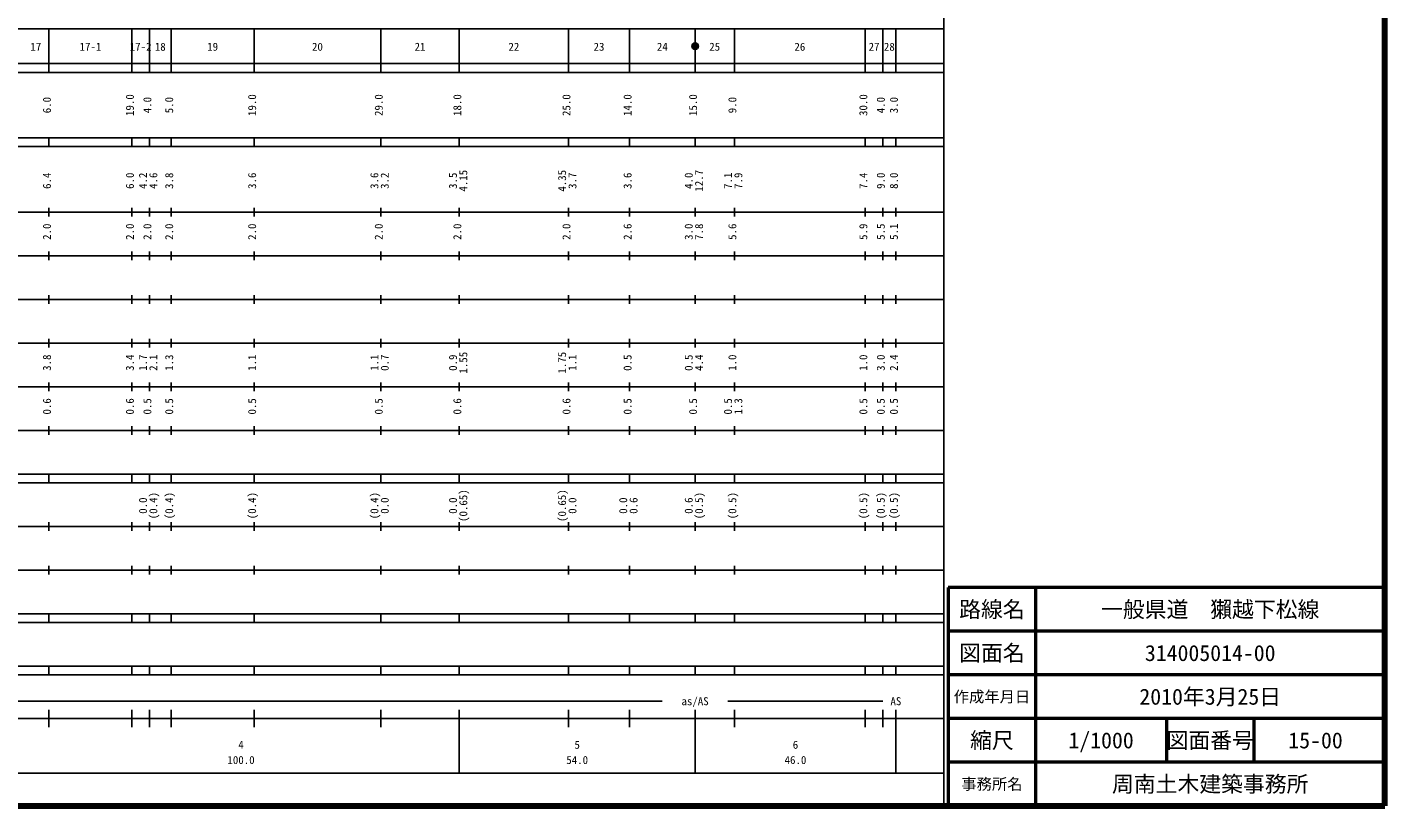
# Model space of a CAD drawing. Units: millimetres on the paper, enlarged 1000 times. Extents: x 40000 to 680000, y 20000 to 380000.
# Drawn here: x 369009 to 680000, y 20000 to 198357 of the extents above; entities that cross this region are included whole.
import ezdxf
from ezdxf.enums import TextEntityAlignment as Align

# ---------------------------------------------------------------- set-up
doc = ezdxf.new("R2010")
doc.units = ezdxf.units.MM
doc.header["$LTSCALE"] = 1000
for name, color, linetype, lineweight in [('M-TTL', 2, 'Continuous', 140), ('M-TTL-BAND', 7, 'Continuous', 25), ('M-TTL-FRAM', 2, 'Continuous', 50), ('M-TTL-LINE', 7, 'Continuous', 50)]:
    doc.layers.add(name, color=color, linetype=linetype, lineweight=lineweight)
doc.layers.add('M-TTL-TXT', color=7, linetype='Continuous')
doc.styles.add('ＭＳ ゴシック', font='')
doc.styles.get('ＭＳ ゴシック').set_extended_font_data('MS Gothic')

msp = doc.modelspace()

# ---------------------------------------------------------------- hatches: boundary and pattern name
at = {"layer": 'M-TTL-BAND'}
msp.add_hatch(color=256, dxfattribs=at).paths.add_polyline_path([(522750, 194000, 1), (521250, 194000, 1)])

# ---------------------------------------------------------------- linework, layer by layer
at = {"layer": 'M-TTL'}
for p, q in [((680000, 20000), (680000, 380000)), ((40000, 20000), (680000, 20000))]:
    msp.add_line(p, q, dxfattribs=at)
at = {"layer": 'M-TTL-BAND'}
for p, q in [((579000, 20000), (579000, 370000)), ((68000, 198000), (579000, 198000)), ((374000, 188000), (374000, 198000)), ((393000, 188000), (393000, 198000)), ((397000, 188000), (397000, 198000)), ((402000, 188000), (402000, 198000)), ((421000, 188000), (421000, 198000)), ((450000, 188000), (450000, 198000)), ((468000, 188000), (468000, 198000)), ((493000, 188000), (493000, 198000)), ((507000, 188000), (507000, 198000)), ((522000, 188000), (522000, 198000)), ((531000, 188000), (531000, 198000)), ((561000, 188000), (561000, 198000)), ((565000, 188000), (565000, 198000)), ((568000, 188000), (568000, 198000)), ((40000, 190000), (579000, 190000)), ((40000, 188000), (579000, 188000)), ((40000, 173000), (579000, 173000)), ((374000, 171000), (374000, 173000)), ((393000, 171000), (393000, 173000)), ((397000, 171000), (397000, 173000)), ((402000, 171000), (402000, 173000)), ((421000, 171000), (421000, 173000)), ((450000, 171000), (450000, 173000)), ((468000, 171000), (468000, 173000)), ((493000, 171000), (493000, 173000)), ((507000, 171000), (507000, 173000)), ((522000, 171000), (522000, 173000)), ((531000, 171000), (531000, 173000)), ((561000, 171000), (561000, 173000)), ((565000, 171000), (565000, 173000)), ((568000, 171000), (568000, 173000)), ((40000, 171000), (579000, 171000)), ((40000, 156000), (579000, 156000)), ((374000, 155000), (374000, 157000)), ((393000, 155000), (393000, 157000)), ((397000, 155000), (397000, 157000)), ((402000, 155000), (402000, 157000)), ((421000, 155000), (421000, 157000)), ((450000, 155000), (450000, 157000)), ((468000, 155000), (468000, 157000)), ((493000, 155000), (493000, 157000)), ((507000, 155000), (507000, 157000)), ((522000, 155000), (522000, 157000)), ((531000, 155000), (531000, 157000)), ((561000, 155000), (561000, 157000)), ((565000, 155000), (565000, 157000)), ((568000, 155000), (568000, 157000)), ((374000, 145000), (374000, 147000)), ((393000, 145000), (393000, 147000)), ((397000, 145000), (397000, 147000)), ((402000, 145000), (402000, 147000)), ((421000, 145000), (421000, 147000)), ((450000, 145000), (450000, 147000)), ((468000, 145000), (468000, 147000)), ((493000, 145000), (493000, 147000)), ((507000, 145000), (507000, 147000)), ((522000, 145000), (522000, 147000)), ((531000, 145000), (531000, 147000)), ((561000, 145000), (561000, 147000)), ((565000, 145000), (565000, 147000)), ((568000, 145000), (568000, 147000)), ((46000, 146000), (579000, 146000)), ((374000, 135000), (374000, 137000)), ((393000, 135000), (393000, 137000)), ((397000, 135000), (397000, 137000)), ((402000, 135000), (402000, 137000)), ((421000, 135000), (421000, 137000)), ((450000, 135000), (450000, 137000)), ((468000, 135000), (468000, 137000)), ((493000, 135000), (493000, 137000)), ((507000, 135000), (507000, 137000)), ((522000, 135000), (522000, 137000)), ((531000, 135000), (531000, 137000)), ((561000, 135000), (561000, 137000)), ((565000, 135000), (565000, 137000)), ((568000, 135000), (568000, 137000)), ((52000, 136000), (579000, 136000)), ((46000, 126000), (579000, 126000)), ((374000, 125000), (374000, 127000)), ((393000, 125000), (393000, 127000)), ((397000, 125000), (397000, 127000)), ((402000, 125000), (402000, 127000)), ((421000, 125000), (421000, 127000)), ((450000, 125000), (450000, 127000)), ((468000, 125000), (468000, 127000)), ((493000, 125000), (493000, 127000)), ((507000, 125000), (507000, 127000)), ((522000, 125000), (522000, 127000)), ((531000, 125000), (531000, 127000)), ((561000, 125000), (561000, 127000)), ((565000, 125000), (565000, 127000)), ((568000, 125000), (568000, 127000)), ((52000, 116000), (579000, 116000)), ((374000, 115000), (374000, 117000)), ((393000, 115000), (393000, 117000)), ((397000, 115000), (397000, 117000)), ((402000, 115000), (402000, 117000)), ((421000, 115000), (421000, 117000)), ((450000, 115000), (450000, 117000)), ((468000, 115000), (468000, 117000)), ((493000, 115000), (493000, 117000)), ((507000, 115000), (507000, 117000)), ((522000, 115000), (522000, 117000)), ((531000, 115000), (531000, 117000)), ((561000, 115000), (561000, 117000)), ((565000, 115000), (565000, 117000)), ((568000, 115000), (568000, 117000)), ((46000, 106000), (579000, 106000)), ((374000, 105000), (374000, 107000)), ((393000, 105000), (393000, 107000)), ((397000, 105000), (397000, 107000)), ((402000, 105000), (402000, 107000)), ((421000, 105000), (421000, 107000)), ((450000, 105000), (450000, 107000)), ((468000, 105000), (468000, 107000)), ((493000, 105000), (493000, 107000)), ((507000, 105000), (507000, 107000)), ((522000, 105000), (522000, 107000)), ((531000, 105000), (531000, 107000)), ((561000, 105000), (561000, 107000)), ((565000, 105000), (565000, 107000)), ((568000, 105000), (568000, 107000)), ((40000, 96000), (579000, 96000)), ((40000, 94000), (579000, 94000)), ((374000, 94000), (374000, 96000)), ((393000, 94000), (393000, 96000)), ((397000, 94000), (397000, 96000)), ((402000, 94000), (402000, 96000)), ((421000, 94000), (421000, 96000)), ((450000, 94000), (450000, 96000)), ((468000, 94000), (468000, 96000)), ((493000, 94000), (493000, 96000)), ((507000, 94000), (507000, 96000)), ((522000, 94000), (522000, 96000)), ((531000, 94000), (531000, 96000)), ((561000, 94000), (561000, 96000)), ((565000, 94000), (565000, 96000)), ((568000, 94000), (568000, 96000)), ((49000, 84000), (579000, 84000)), ((374000, 83000), (374000, 85000)), ((393000, 83000), (393000, 85000)), ((397000, 83000), (397000, 85000)), ((402000, 83000), (402000, 85000)), ((421000, 83000), (421000, 85000)), ((450000, 83000), (450000, 85000)), ((468000, 83000), (468000, 85000)), ((493000, 83000), (493000, 85000)), ((507000, 83000), (507000, 85000)), ((522000, 83000), (522000, 85000)), ((531000, 83000), (531000, 85000)), ((561000, 83000), (561000, 85000)), ((565000, 83000), (565000, 85000)), ((568000, 83000), (568000, 85000)), ((374000, 73000), (374000, 75000)), ((393000, 73000), (393000, 75000)), ((397000, 73000), (397000, 75000)), ((402000, 73000), (402000, 75000)), ((421000, 73000), (421000, 75000)), ((450000, 73000), (450000, 75000)), ((468000, 73000), (468000, 75000)), ((493000, 73000), (493000, 75000)), ((507000, 73000), (507000, 75000)), ((522000, 73000), (522000, 75000)), ((531000, 73000), (531000, 75000)), ((561000, 73000), (561000, 75000)), ((565000, 73000), (565000, 75000)), ((568000, 73000), (568000, 75000)), ((40000, 74000), (579000, 74000)), ((40000, 64000), (579000, 64000)), ((374000, 62000), (374000, 64000)), ((393000, 62000), (393000, 64000)), ((397000, 62000), (397000, 64000)), ((402000, 62000), (402000, 64000)), ((421000, 62000), (421000, 64000)), ((450000, 62000), (450000, 64000)), ((468000, 62000), (468000, 64000)), ((493000, 62000), (493000, 64000)), ((507000, 62000), (507000, 64000)), ((522000, 62000), (522000, 64000)), ((531000, 62000), (531000, 64000)), ((561000, 62000), (561000, 64000)), ((565000, 62000), (565000, 64000)), ((568000, 62000), (568000, 64000)), ((40000, 62000), (579000, 62000)), ((40000, 52000), (579000, 52000)), ((40000, 50000), (579000, 50000)), ((374000, 50000), (374000, 52000)), ((393000, 50000), (393000, 52000)), ((397000, 50000), (397000, 52000)), ((402000, 50000), (402000, 52000)), ((421000, 50000), (421000, 52000)), ((450000, 50000), (450000, 52000)), ((468000, 50000), (468000, 52000)), ((493000, 50000), (493000, 52000)), ((507000, 50000), (507000, 52000)), ((522000, 50000), (522000, 52000)), ((531000, 50000), (531000, 52000)), ((561000, 50000), (561000, 52000)), ((565000, 50000), (565000, 52000)), ((568000, 50000), (568000, 52000)), ((71000, 44000), (514500, 44000)), ((529500, 44000), (565000, 44000)), ((374000, 38000), (374000, 42000)), ((393000, 38000), (393000, 42000)), ((397000, 38000), (397000, 42000)), ((402000, 38000), (402000, 42000)), ((421000, 38000), (421000, 42000)), ((450000, 38000), (450000, 42000)), ((468000, 27500), (468000, 42000)), ((493000, 38000), (493000, 42000)), ((507000, 38000), (507000, 42000)), ((522000, 27500), (522000, 42000)), ((531000, 38000), (531000, 42000)), ((561000, 38000), (561000, 42000)), ((565000, 38000), (565000, 42000)), ((568000, 27500), (568000, 42000)), ((40000, 40000), (579000, 40000)), ((68000, 27500), (579000, 27500))]:
    msp.add_line(p, q, dxfattribs=at)
msp.add_lwpolyline([(522750, 194000, 1), (521250, 194000, 1)], format="xyb", close=True, dxfattribs=at)
at = {"layer": 'M-TTL-FRAM'}
for p, q in [((680000, 70000), (580000, 70000)), ((580000, 70000), (580000, 20000))]:
    msp.add_line(p, q, dxfattribs=at)
at = {"layer": 'M-TTL-LINE'}
for p, q in [((600000, 70000), (600000, 20000)), ((680000, 60000), (580000, 60000)), ((680000, 50000), (580000, 50000)), ((680000, 40000), (580000, 40000)), ((630000, 40000), (630000, 30000)), ((650000, 40000), (650000, 30000)), ((680000, 30000), (580000, 30000))]:
    msp.add_line(p, q, dxfattribs=at)

# ---------------------------------------------------------------- texts
at = {"layer": 'M-TTL-BAND', "style": 'ＭＳ ゴシック'}
for s, p in [('17', (371000, 192405)), ('17-1', (383500, 192405)), ('17-2', (395000, 192405)), ('18', (399500, 192405)), ('19', (411500, 192405)), ('20', (435500, 192405)), ('21', (459000, 192405)), ('22', (480500, 192405)), ('23', (500000, 192405)), ('24', (514500, 192405)), ('25', (526500, 192405)), ('26', (546000, 192405)), ('27', (563000, 192405)), ('28', (566500, 192405)), ('as/AS', (522000, 42500)), ('AS', (568000, 42500)), ('4', (418000, 32523)), ('5', (495000, 32523)), ('6', (545000, 32523)), ('100.0', (418000, 29033)), ('54.0', (495000, 29033)), ('46.0', (545000, 29033))]:
    msp.add_text(s, height=1833, dxfattribs=at).set_placement(p, align=Align.BOTTOM_CENTER)
for s, p in [('6.0', (375000, 180500)), ('19.0', (394000, 180500)), ('4.0', (398000, 180500)), ('5.0', (403000, 180500)), ('19.0', (422000, 180500)), ('29.0', (451000, 180500)), ('18.0', (469000, 180500)), ('25.0', (494000, 180500)), ('14.0', (508000, 180500)), ('15.0', (523000, 180500)), ('9.0', (532000, 180500)), ('30.0', (562000, 180500)), ('4.0', (566000, 180500)), ('3.0', (569000, 180500)), ('6.4', (375000, 163174)), ('6.0', (394000, 163174)), ('4.2', (397000, 163174)), ('4.6', (399370, 163174)), ('3.8', (403000, 163174)), ('3.6', (422000, 163174)), ('3.6', (450000, 163174)), ('3.2', (452370, 163174)), ('3.5', (468000, 163174)), ('4.15', (470370, 163174)), ('4.35', (493000, 163174)), ('3.7', (495370, 163174)), ('3.6', (508000, 163174)), ('4.0', (522000, 163174)), ('12.7', (524370, 163174)), ('7.1', (531000, 163174)), ('7.9', (533370, 163174)), ('7.4', (562000, 163174)), ('9.0', (566000, 163174)), ('8.0', (569000, 163174)), ('2.0', (375000, 151500)), ('2.0', (394000, 151500)), ('2.0', (398000, 151500)), ('2.0', (403000, 151500)), ('2.0', (422000, 151500)), ('2.0', (451000, 151500)), ('2.0', (469000, 151500)), ('2.0', (494000, 151500)), ('2.6', (508000, 151500)), ('3.0', (522000, 151500)), ('7.8', (524370, 151500)), ('5.6', (532000, 151500)), ('5.9', (562000, 151500)), ('5.5', (566000, 151500)), ('5.1', (569000, 151500)), ('3.8', (375000, 121500)), ('3.4', (394000, 121500)), ('1.7', (397000, 121500)), ('2.1', (399370, 121500)), ('1.3', (403000, 121500)), ('1.1', (422000, 121500)), ('1.1', (450000, 121500)), ('0.7', (452370, 121500)), ('0.9', (468000, 121500)), ('1.55', (470370, 121500)), ('1.75', (493000, 121500)), ('1.1', (495370, 121500)), ('0.5', (508000, 121500)), ('0.5', (522000, 121500)), ('4.4', (524370, 121500)), ('1.0', (532000, 121500)), ('1.0', (562000, 121500)), ('3.0', (566000, 121500)), ('2.4', (569000, 121500)), ('0.6', (375000, 111500)), ('0.6', (394000, 111500)), ('0.5', (398000, 111500)), ('0.5', (403000, 111500)), ('0.5', (422000, 111500)), ('0.5', (451000, 111500)), ('0.6', (469000, 111500)), ('0.6', (494000, 111500)), ('0.5', (508000, 111500)), ('0.5', (523000, 111500)), ('0.5', (531000, 111500)), ('1.3', (533370, 111500)), ('0.5', (562000, 111500)), ('0.5', (566000, 111500)), ('0.5', (569000, 111500)), ('0.0', (397000, 88764)), ('(0.4)', (399370, 88764)), ('(0.4)', (403000, 88764)), ('(0.4)', (422000, 88764)), ('(0.4)', (450000, 88764)), ('0.0', (452370, 88764)), ('0.0', (468000, 88764)), ('(0.65)', (470370, 88764)), ('(0.65)', (493000, 88764)), ('0.0', (495370, 88764)), ('0.0', (507000, 88764)), ('0.6', (509370, 88764)), ('0.6', (522000, 88764)), ('(0.5)', (524370, 88764)), ('(0.5)', (532000, 88764)), ('(0.5)', (562000, 88764)), ('(0.5)', (566000, 88764)), ('(0.5)', (569000, 88764))]:
    msp.add_text(s, height=1833, rotation=90, dxfattribs=at).set_placement(p, align=Align.BOTTOM_CENTER)
at = {"layer": 'M-TTL-TXT', "style": 'ＭＳ ゴシック'}
for s, height, p in [('路線名', 3666, (590000, 65000)), ('路線名', 3666, (590000, 65000)), ('一般県道\u3000獺越下松線', 3666, (640000, 65000)), ('図面名', 3666, (590000, 55000)), ('図面名', 3666, (590000, 55000)), ('314005014-00', 3666, (640000, 55000)), ('作成年月日', 2566, (590000, 45000)), ('作成年月日', 2566, (590000, 45000)), ('2010年3月25日', 3666, (640000, 45000)), ('縮尺', 3666, (590000, 35000)), ('縮尺', 3666, (590000, 35000)), ('1/1000', 3666, (615000, 35000)), ('図面番号', 3666, (640000, 35000)), ('図面番号', 3666, (640000, 35000)), ('15-00', 3666, (664125, 35000)), ('事務所名', 2566, (590000, 25000)), ('事務所名', 2566, (590000, 25000)), ('周南土木建築事務所', 3666, (640000, 25000))]:
    msp.add_text(s, height=height, dxfattribs=at).set_placement(p, align=Align.MIDDLE_CENTER)

doc.saveas('drawing.dxf')
